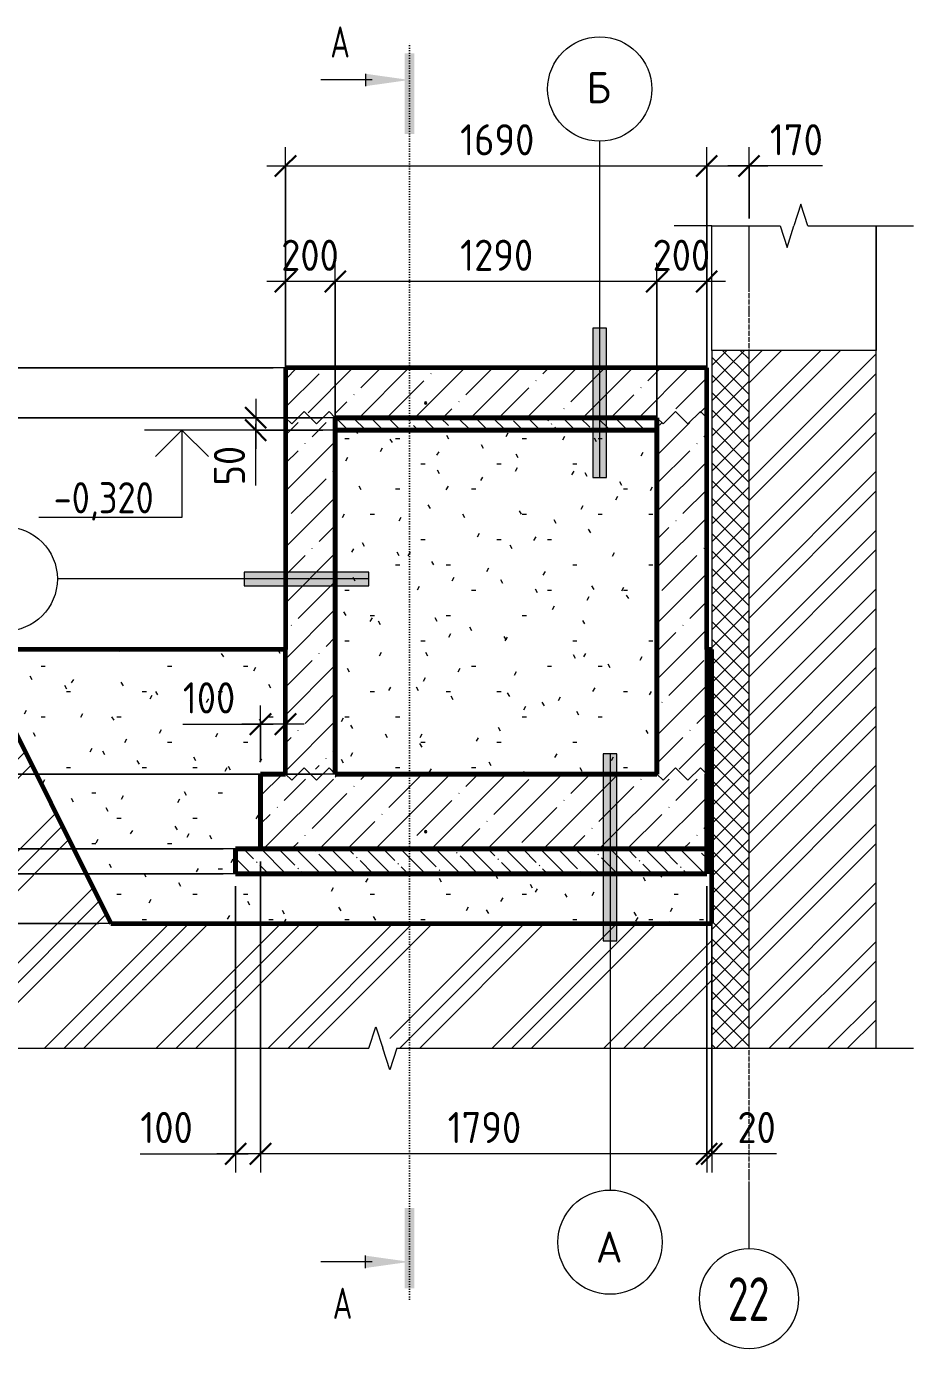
# Model space of a CAD drawing. Header units: millimetres. Extents: x -35166 to 26009, y -4005 to 79300.
# Drawn here: x 22450 to 26009, y -4005 to 1300 of the extents above; entities that cross this region are included whole.
import ezdxf

# ---------------------------------------------------------------- set-up
doc = ezdxf.new("R2010")
doc.units = ezdxf.units.MM
doc.linetypes.add('02 Штрихпунктирная _20 мм_', pattern=[25, 20, -2.5, 0, -2.5])
doc.linetypes.add('04 Пунктир 10мм', pattern=[10, 0, -10])
for name, color, linetype, lineweight in [('AA_Dim', 7, 'Continuous', 9), ('AA_Dim-50', 7, 'Continuous', 9), ('AA_Oformlenie', 7, 'Continuous', 9), ('AA_Razrez', 7, 'Continuous', 9), ('AA_Vinoska', 7, 'Continuous', 9), ('AA_Visotnaya otmetka', 7, 'Continuous', 9), ('AF_Stena', 7, 'Continuous', 9), ('KR_Armatura', 7, 'Continuous', 20), ('KR_Armatura_Tonkie', 7, 'Continuous', 20), ('Оси', 7, 'Continuous', 9)]:
    doc.layers.add(name, color=color, linetype=linetype, lineweight=lineweight)
for name, color, linetype, lineweight, true_color in [('AF_Okno', 7, 'Continuous', 20, 0xff9d3c), ('AF_Perekritie', 7, 'Continuous', 60, 0x006a35), ('AF_Perekritie_Грунт', 7, 'Continuous', 60, 0x006a35), ('AF_Perekritie_Опалубка', 7, 'Continuous', 60, 0x006a35), ('AF_Stena_Опалубка', 7, 'Continuous', 20, 0x0063c6), ('KR_Fundament', 7, 'Continuous', 20, 0x804000)]:
    doc.layers.add(name, color=color, linetype=linetype, lineweight=lineweight, true_color=true_color)
doc.styles.add('GOST Common_1', font='GOST_Common.ttf', dxfattribs={"height": 125})
doc.styles.add('ISOCPEUR', font='isocpeur.TTF', dxfattribs={"width": 0.7, "height": 125})
doc.styles.add('ISOCPEUR_1', font='isocpeur.TTF', dxfattribs={"width": 0.9, "height": 125})
doc.styles.add('ISOCPEUR_2', font='isocpeur.TTF', dxfattribs={"width": 0.85, "height": 125})
doc.styles.add('ISOCPEUR_3', font='isocpeur.TTF', dxfattribs={"width": 0.7, "height": 175})
doc.dimstyles.new('00_Точн_3_знака__прозр_', dxfattribs={"dimscale": 304.8, "dimtxt": 125.344371, "dimasz": 0.278871, "dimexe": 0.246063, "dimexo": 0.164042, "dimgap": 0.016404, "dimtad": 1, "dimdec": 3, "dimrnd": 0.001, "dimdsep": 46, "dimtxsty": 'ISOCPEUR_1', "dimblk1": 'OBLIQUE', "dimblk2": 'OBLIQUE', "dimsah": 1, "dimcen": 0.09, "dimdle": 0.246063, "dimazin": 0, "dimtfac": 1, "dimtdec": 4, "dimtix": 1, "dimtmove": 1, "dimatfit": 3, "dimfxl": 1, "dimtvp": 1, "dimtolj": 1, "dimtzin": 0, "dimlwd": 18, "dimlwe": 18, "dimarcsym": 2})
doc.dimstyles.new('00_Точн_3_знака__прозр__1', dxfattribs={"dimscale": 304.8, "dimtxt": 125.344371, "dimasz": 0.278871, "dimexe": 0.246063, "dimexo": 0.164042, "dimgap": 0.016404, "dimtad": 1, "dimdec": 3, "dimrnd": 0.001, "dimdsep": 46, "dimtxsty": 'ISOCPEUR_1', "dimblk1": 'OBLIQUE', "dimblk2": 'OBLIQUE', "dimsah": 1, "dimcen": 0.09, "dimdle": 0.246063, "dimazin": 0, "dimtfac": 1, "dimtdec": 4, "dimtix": 1, "dimtmove": 0, "dimatfit": 3, "dimfxl": 1, "dimtvp": 1, "dimtolj": 1, "dimtzin": 0, "dimlwd": 18, "dimlwe": 18, "dimarcsym": 2})
pattern_1 = [(45, (25251, -150), (-112.253, 112.253), []), (45, (25363.25, -150), (-112.253, 112.253), [198.438, -39.688, 1.676, -38.011])]
pattern_2 = [(135, (25250.99, -150), (-70.0036, -70.0036), [99, -16.5, 3.3, -16.5]), (135, (25250.99, -80.04), (-70.0036, -70.0036), [])]
pattern_3 = [(0, (25250.99, -150), (406.4, 101.6), [16.764, -288.036, 16.764, -288.036, -1625.6]), (0, (25250.99, -150), (406.4, 101.6), [-609.6, 16.764, -592.836, 16.764, -288.036, -711.2]), (0, (25250.99, -150), (406.4, 101.6), [-1524, 16.764, -186.436, 16.764, -491.236]), (120, (25403.39, -99.2), (-291.1882, 301.1527), [16.764, -288.036, 16.764, -288.036, -1625.6]), (120, (25403.39, -99.2), (-291.1882, 301.1527), [-609.6, 16.764, -592.836, 16.764, -288.036, -711.2]), (120, (25403.39, -99.2), (-291.1882, 301.1527), [-1524, 16.764, -186.436, 16.764, -491.236]), (240, (25454.19, 104), (-115.2118, -402.7527), [16.764, -288.036, 16.764, -288.036, -1625.6]), (240, (25454.19, 104), (-115.2118, -402.7527), [-609.6, 16.764, -592.836, 16.764, -288.036, -711.2]), (240, (25454.19, 104), (-115.2118, -402.7527), [-1524, 16.764, -186.436, 16.764, -491.236])]

# ---------------------------------------------------------------- blocks, each defined once
blk = doc.blocks.new('231_Отверстие прямоугольное _Окно_Стена_ - Проем сущ_-3860310-Б-Б Опл')
at = {"layer": 'AF_Okno', "color": 7, "lineweight": 9}
blk.add_line((-75655, 0), (-75655, 500), dxfattribs=at)
blk = doc.blocks.new('261_Лягушка _НесАрм_РабПлоск_ - 10 А240-3858673-Б-Б Опл')
at = {"layer": 'KR_Armatura_Tonkie', "true_color": 0xff0000}
blk.add_hatch(color=1, dxfattribs=at).paths.add_polyline_path([(-77462.8, -216), (-77457.8, -211), (-77462.8, -206), (-77467.8, -211)])
at = {"layer": 'KR_Armatura'}
for start, end in [(90, 270), (270, 90)]:
    blk.add_arc((-77462.8, -211), 5, start, end, dxfattribs=at)
blk = doc.blocks.new('261_Лягушка _НесАрм_РабПлоск_ - 10 А240-3858753-Б-Б Опл')
at = {"layer": 'KR_Armatura_Tonkie', "true_color": 0xff0000}
blk.add_hatch(color=1, dxfattribs=at).paths.add_polyline_path([(-77462.8, -1936), (-77457.8, -1931), (-77462.8, -1926), (-77467.8, -1931), (-77463.5, -1935.4)])
at = {"layer": 'KR_Armatura'}
for start, end in [(90, 270), (270, 90)]:
    blk.add_arc((-77462.8, -1931), 5, start, end, dxfattribs=at)
blk = doc.blocks.new('011_ЛинияОбрыва _ЭлУзла_Линия_ - Тип 1-3858628-Б-Б Опл')
at = {"layer": 'AA_Oformlenie'}
for p, q in [((-79594.6, -2800), (-77690, -2800)), ((-77578.7, -2800), (-75655, -2800))]:
    blk.add_line(p, q, dxfattribs=at)
blk = doc.blocks.new('011_ЛинияОбрыва _ЭлУзла_Линия_ - Тип 1-3858632-Б-Б Опл')
at = {"layer": 'AA_Oformlenie'}
for p, q in [((-76315, 500), (-76040, 500)), ((-75928.7, 500), (-75655, 500))]:
    blk.add_line(p, q, dxfattribs=at)
blk = doc.blocks.new('Последовательность узлов - 3мм масшт50 маскировка-904230-Б-Б Опл')
at = {"layer": 'AA_Oformlenie'}
for p, q in [((-76460, -245), (-76510, -295)), ((-76435, -270), (-76460, -245)), ((-76360, -245), (-76410, -295)), ((-76335, -270), (-76360, -245)), ((-76535, -270), (-76510, -295)), ((-76435, -270), (-76410, -295))]:
    blk.add_line(p, q, dxfattribs=at)
blk = doc.blocks.new('Разрез - Номер узла_ сзади-394133-Б-Б Опл')
at = {"layer": 'AA_Razrez'}
for points in [[(-77507.5, -3440.4), (-77547.4, -3440.4), (-77547.4, -3763.2), (-77507.5, -3763.2)], [(-77704.3, -3632), (-77704.3, -3681.7), (-77527.7, -3656.8)]]:
    blk.add_hatch(color=256, dxfattribs=at).paths.add_polyline_path(points)
for p, q in [((-77677.7, -3656.8), (-77882.5, -3656.8)), ((-77704.3, -3681.7), (-77704.3, -3632))]:
    blk.add_line(p, q, dxfattribs=at)
blk = doc.blocks.new('Разрез - Номер узла_ спереди-394134-Б-Б Опл')
at = {"layer": 'AA_Razrez'}
for points in [[(-77507.5, 868.5), (-77547.4, 868.5), (-77547.4, 1191.3), (-77507.5, 1191.3)], [(-77704.3, 1060.1), (-77704.3, 1109.8), (-77527.7, 1085)]]:
    blk.add_hatch(color=256, dxfattribs=at).paths.add_polyline_path(points)
for p, q in [((-77677.7, 1085), (-77882.5, 1085)), ((-77704.3, 1109.8), (-77704.3, 1060.1))]:
    blk.add_line(p, q, dxfattribs=at)
blk = doc.blocks.new('DIMBLOCK66-Б-Б Опл')
at = {"layer": 'AA_Dim-50', "color": 30, "lineweight": 30, "true_color": 0xff8000, "transparency": 16777216}
for p, q in [((21697.1, -2100), (21654.6, -2057.5)), ((21697.1, -2100), (21739.6, -2142.5)), ((21697.1, -2300), (21654.6, -2257.5)), ((21697.1, -2300), (21739.6, -2342.5))]:
    blk.add_line(p, q, dxfattribs=at)
at = {"layer": 'AA_Dim-50', "color": 30, "lineweight": 18, "true_color": 0xff8000, "transparency": 16777216}
for p, q in [((23238.8, -2100), (21622.1, -2100)), ((21697.1, -2375), (21697.1, -2100)), ((21697.1, -2100), (23238.8, -2100)), ((21697.1, -2332.2), (21697.1, -2200)), ((22738.8, -2300), (21622.1, -2300)), ((21697.1, -2300), (22738.8, -2300)), ((21697.1, -2616.3), (21697.1, -2332.2))]:
    blk.add_line(p, q, dxfattribs=at)
at = {"layer": 'AA_Dim-50', "color": 0, "lineweight": 18, "transparency": 16777216, "insert": (21529.3, -2616.3), "char_height": 125, "width": 280.961, "attachment_point": 1, "rotation": 90, "line_spacing_factor": 1.135194, "style": 'ISOCPEUR_1'}
blk.add_mtext('200', dxfattribs=at)
blk = doc.blocks.new('_Oblique')
at = {"color": 0, "linetype": 'ByBlock', "lineweight": -2}
blk.add_line((-0.5, -0.5), (0.5, 0.5), dxfattribs=at)
blk = doc.blocks.new('DIMBLOCK67-Б-Б Опл')
at = {"layer": 'AA_Dim-50', "color": 30, "lineweight": 18, "true_color": 0xff8000, "transparency": 16777216}
for p, q in [((21466.2, -1734.3), (21466.2, -1994.8)), ((21466.2, -1994.8), (21697.1, -2050)), ((23238.8, -2000), (21622.1, -2000)), ((21697.1, -2100), (21697.1, -2000)), ((21697.1, -2000), (23238.8, -2000)), ((23238.8, -2100), (21622.1, -2100)), ((21697.1, -2100), (23238.8, -2100))]:
    blk.add_line(p, q, dxfattribs=at)
at = {"layer": 'AA_Dim-50', "color": 30, "lineweight": 30, "true_color": 0xff8000, "transparency": 16777216}
for p, q in [((21697.1, -2000), (21654.6, -1957.5)), ((21697.1, -2000), (21739.6, -2042.5)), ((21697.1, -2100), (21654.6, -2057.5)), ((21697.1, -2100), (21739.6, -2142.5))]:
    blk.add_line(p, q, dxfattribs=at)
at = {"layer": 'AA_Dim-50', "color": 0, "lineweight": 18, "transparency": 16777216, "insert": (21298.4, -1944.8), "char_height": 125, "width": 252.581, "attachment_point": 1, "rotation": 90, "line_spacing_factor": 1.135194, "style": 'ISOCPEUR_1'}
blk.add_mtext('100', dxfattribs=at)
blk = doc.blocks.new('DIMBLOCK68-Б-Б Опл')
at = {"layer": 'AA_Dim-50', "color": 30, "lineweight": 30, "true_color": 0xff8000, "transparency": 16777216}
for p, q in [((21697.1, -1700), (21654.6, -1657.5)), ((21697.1, -1700), (21739.6, -1742.5)), ((21697.1, -2000), (21654.6, -1957.5)), ((21697.1, -2000), (21739.6, -2042.5))]:
    blk.add_line(p, q, dxfattribs=at)
at = {"layer": 'AA_Dim-50', "color": 30, "lineweight": 18, "true_color": 0xff8000, "transparency": 16777216}
for p, q in [((23638.8, -1700), (21622.1, -1700)), ((21697.1, -2000), (21697.1, -1700)), ((21697.1, -1700), (23638.8, -1700)), ((23238.8, -2000), (21622.1, -2000)), ((21697.1, -2000), (23238.8, -2000))]:
    blk.add_line(p, q, dxfattribs=at)
at = {"layer": 'AA_Dim-50', "color": 0, "lineweight": 18, "transparency": 16777216, "insert": (21529.3, -1967.1), "char_height": 125, "width": 280.961, "attachment_point": 1, "rotation": 90, "line_spacing_factor": 1.135194, "style": 'ISOCPEUR_1'}
blk.add_mtext('300', dxfattribs=at)
blk = doc.blocks.new('DIMBLOCK69-Б-Б Опл')
at = {"layer": 'AA_Dim-50', "color": 30, "lineweight": 30, "true_color": 0xff8000, "transparency": 16777216}
for p, q in [((21697.1, -1200), (21654.6, -1157.5)), ((21697.1, -1200), (21739.6, -1242.5)), ((21697.1, -1700), (21654.6, -1657.5)), ((21697.1, -1700), (21739.6, -1742.5))]:
    blk.add_line(p, q, dxfattribs=at)
at = {"layer": 'AA_Dim-50', "color": 30, "lineweight": 18, "true_color": 0xff8000, "transparency": 16777216}
for p, q in [((22188.8, -1200), (21622.1, -1200)), ((21697.1, -1700), (21697.1, -1200)), ((21697.1, -1200), (22188.8, -1200)), ((23638.8, -1700), (21622.1, -1700)), ((21697.1, -1700), (23638.8, -1700))]:
    blk.add_line(p, q, dxfattribs=at)
at = {"layer": 'AA_Dim-50', "color": 0, "lineweight": 18, "transparency": 16777216, "insert": (21529.3, -1567.1), "char_height": 125, "width": 280.961, "attachment_point": 1, "rotation": 90, "line_spacing_factor": 1.135194, "style": 'ISOCPEUR_1'}
blk.add_mtext('500', dxfattribs=at)
blk = doc.blocks.new('DIMBLOCK70-Б-Б Опл')
at = {"layer": 'AA_Dim-50', "color": 30, "lineweight": 30, "true_color": 0xff8000, "transparency": 16777216}
for p, q in [((21697.1, -270), (21654.6, -227.5)), ((21697.1, -270), (21739.6, -312.5)), ((21697.1, -1200), (21654.6, -1157.5)), ((21697.1, -1200), (21739.6, -1242.5))]:
    blk.add_line(p, q, dxfattribs=at)
at = {"layer": 'AA_Dim-50', "color": 30, "lineweight": 18, "true_color": 0xff8000, "transparency": 16777216}
for p, q in [((23638.8, -270), (21622.1, -270)), ((21697.1, -1200), (21697.1, -270)), ((21697.1, -270), (23638.8, -270)), ((22188.8, -1200), (21622.1, -1200)), ((21697.1, -1200), (22188.8, -1200))]:
    blk.add_line(p, q, dxfattribs=at)
at = {"layer": 'AA_Dim-50', "color": 0, "lineweight": 18, "transparency": 16777216, "insert": (21529.3, -852.1), "char_height": 125, "width": 280.961, "attachment_point": 1, "rotation": 90, "line_spacing_factor": 1.135194, "style": 'ISOCPEUR_1'}
blk.add_mtext('930', dxfattribs=at)
blk = doc.blocks.new('DIMBLOCK71-Б-Б Опл')
at = {"layer": 'AA_Dim-50', "color": 30, "lineweight": 18, "true_color": 0xff8000, "transparency": 16777216}
for p, q in [((21697.1, 296.3), (21697.1, 12.1)), ((21697.1, 12.1), (21697.1, -170)), ((21697.1, -270), (21697.1, 5)), ((23438.8, -70), (21622.1, -70)), ((21697.1, -70), (23438.8, -70)), ((23638.8, -270), (21622.1, -270)), ((21697.1, -270), (23638.8, -270))]:
    blk.add_line(p, q, dxfattribs=at)
at = {"layer": 'AA_Dim-50', "color": 30, "lineweight": 30, "true_color": 0xff8000, "transparency": 16777216}
for p, q in [((21697.1, -70), (21654.6, -27.5)), ((21697.1, -70), (21739.6, -112.5)), ((21697.1, -270), (21654.6, -227.5)), ((21697.1, -270), (21739.6, -312.5))]:
    blk.add_line(p, q, dxfattribs=at)
at = {"layer": 'AA_Dim-50', "color": 0, "lineweight": 18, "transparency": 16777216, "insert": (21529.3, 62.1), "char_height": 125, "width": 280.961, "attachment_point": 1, "rotation": 90, "line_spacing_factor": 1.135194, "style": 'ISOCPEUR_1'}
blk.add_mtext('200', dxfattribs=at)
blk = doc.blocks.new('DIMBLOCK72-Б-Б Опл')
at = {"layer": 'AA_Dim-50', "color": 30, "lineweight": 18, "true_color": 0xff8000, "transparency": 16777216}
for p, q in [((25178.8, -2150), (25178.8, -3298.3)), ((25178.8, -3223.3), (25178.8, -2150)), ((25198.8, -2802.6), (25198.8, -3298.3)), ((25198.8, -3223.3), (25198.8, -2802.6)), ((25273.8, -3223.3), (25178.8, -3223.3)), ((25252.2, -3223.3), (25188.8, -3223.3)), ((25458.3, -3223.3), (25252.2, -3223.3))]:
    blk.add_line(p, q, dxfattribs=at)
at = {"layer": 'AA_Dim-50', "color": 30, "lineweight": 30, "true_color": 0xff8000, "transparency": 16777216}
for p, q in [((25178.8, -3223.3), (25221.3, -3180.8)), ((25198.8, -3223.3), (25241.3, -3180.8)), ((25178.8, -3223.3), (25136.3, -3265.8)), ((25198.8, -3223.3), (25156.3, -3265.8))]:
    blk.add_line(p, q, dxfattribs=at)
at = {"layer": 'AA_Dim-50', "color": 0, "lineweight": 18, "transparency": 16777216, "insert": (25302.2, -3055.4), "char_height": 125, "width": 187.307, "attachment_point": 1, "line_spacing_factor": 1.135194, "style": 'ISOCPEUR_1'}
blk.add_mtext('20', dxfattribs=at)
blk = doc.blocks.new('DIMBLOCK73-Б-Б Опл')
at = {"layer": 'AA_Dim-50', "color": 30, "lineweight": 18, "true_color": 0xff8000, "transparency": 16777216}
for p, q in [((23388.8, -2050), (23388.8, -3298.3)), ((23388.8, -3223.3), (23388.8, -2050)), ((25178.8, -2150), (25178.8, -3298.3)), ((25178.8, -3223.3), (25178.8, -2150)), ((25178.8, -3223.3), (23388.8, -3223.3))]:
    blk.add_line(p, q, dxfattribs=at)
at = {"layer": 'AA_Dim-50', "color": 30, "lineweight": 30, "true_color": 0xff8000, "transparency": 16777216}
for p, q in [((23388.8, -3223.3), (23431.3, -3180.8)), ((25178.8, -3223.3), (25221.3, -3180.8)), ((23388.8, -3223.3), (23346.3, -3265.8)), ((25178.8, -3223.3), (25136.3, -3265.8))]:
    blk.add_line(p, q, dxfattribs=at)
at = {"layer": 'AA_Dim-50', "color": 0, "lineweight": 18, "transparency": 16777216, "insert": (24139.5, -3055.4), "char_height": 125, "width": 346.234, "attachment_point": 1, "line_spacing_factor": 1.135194, "style": 'ISOCPEUR_1'}
blk.add_mtext('1790', dxfattribs=at)
blk = doc.blocks.new('DIMBLOCK74-Б-Б Опл')
at = {"layer": 'AA_Dim-50', "color": 30, "lineweight": 18, "true_color": 0xff8000, "transparency": 16777216}
for p, q in [((23388.8, -2050), (23388.8, -3298.3)), ((23388.8, -3223.3), (23388.8, -2050)), ((23288.8, -2150), (23288.8, -3298.3)), ((23288.8, -3223.3), (23288.8, -2150)), ((22906.4, -3223.3), (23166.8, -3223.3)), ((23166.8, -3223.3), (23338.8, -3223.3)), ((23388.8, -3223.3), (23213.8, -3223.3))]:
    blk.add_line(p, q, dxfattribs=at)
at = {"layer": 'AA_Dim-50', "color": 30, "lineweight": 30, "true_color": 0xff8000, "transparency": 16777216}
for p, q in [((23288.8, -3223.3), (23331.3, -3180.8)), ((23388.8, -3223.3), (23431.3, -3180.8)), ((23288.8, -3223.3), (23246.3, -3265.8)), ((23388.8, -3223.3), (23346.3, -3265.8))]:
    blk.add_line(p, q, dxfattribs=at)
at = {"layer": 'AA_Dim-50', "color": 0, "lineweight": 18, "transparency": 16777216, "insert": (22906.4, -3055.4), "char_height": 125, "width": 252.581, "attachment_point": 1, "line_spacing_factor": 1.135194, "style": 'ISOCPEUR_1'}
blk.add_mtext('100', dxfattribs=at)
blk = doc.blocks.new('DIMBLOCK75-Б-Б Опл')
at = {"layer": 'AA_Dim-50', "color": 30, "lineweight": 18, "true_color": 0xff8000, "transparency": 16777216}
for p, q in [((24978.8, -270), (24978.8, 351.3)), ((25178.8, -220), (25178.8, 351.3)), ((25253.8, 276.3), (24978.8, 276.3)), ((24978.8, 276.3), (24978.8, -270)), ((25178.8, 276.3), (25178.8, -220))]:
    blk.add_line(p, q, dxfattribs=at)
at = {"layer": 'AA_Dim-50', "color": 30, "lineweight": 30, "true_color": 0xff8000, "transparency": 16777216}
for p, q in [((24978.8, 276.3), (25021.3, 318.8)), ((25178.8, 276.3), (25221.3, 318.8)), ((24978.8, 276.3), (24936.3, 233.8)), ((25178.8, 276.3), (25136.3, 233.8))]:
    blk.add_line(p, q, dxfattribs=at)
at = {"layer": 'AA_Dim-50', "color": 0, "lineweight": 18, "transparency": 16777216, "insert": (24961.7, 444.1), "char_height": 125, "width": 280.961, "attachment_point": 1, "line_spacing_factor": 1.135194, "style": 'ISOCPEUR_1'}
blk.add_mtext('200', dxfattribs=at)
blk = doc.blocks.new('DIMBLOCK76-Б-Б Опл')
at = {"layer": 'AA_Dim-50', "color": 30, "lineweight": 18, "true_color": 0xff8000, "transparency": 16777216}
for p, q in [((23688.8, -270), (23688.8, 351.3)), ((24978.8, -270), (24978.8, 351.3)), ((24978.8, 276.3), (23688.8, 276.3)), ((23688.8, 276.3), (23688.8, -270)), ((24978.8, 276.3), (24978.8, -270))]:
    blk.add_line(p, q, dxfattribs=at)
at = {"layer": 'AA_Dim-50', "color": 30, "lineweight": 30, "true_color": 0xff8000, "transparency": 16777216}
for p, q in [((23688.8, 276.3), (23731.3, 318.8)), ((24978.8, 276.3), (25021.3, 318.8)), ((23688.8, 276.3), (23646.3, 233.8)), ((24978.8, 276.3), (24936.3, 233.8))]:
    blk.add_line(p, q, dxfattribs=at)
at = {"layer": 'AA_Dim-50', "color": 0, "lineweight": 18, "transparency": 16777216, "insert": (24189.5, 444.1), "char_height": 125, "width": 346.234, "attachment_point": 1, "line_spacing_factor": 1.135194, "style": 'ISOCPEUR_1'}
blk.add_mtext('1290', dxfattribs=at)
blk = doc.blocks.new('DIMBLOCK77-Б-Б Опл')
at = {"layer": 'AA_Dim-50', "color": 30, "lineweight": 18, "true_color": 0xff8000, "transparency": 16777216}
for p, q in [((23488.8, -220), (23488.8, 351.3)), ((23688.8, -270), (23688.8, 351.3)), ((23688.8, 276.3), (23413.8, 276.3)), ((23488.8, 276.3), (23488.8, -220)), ((23688.8, 276.3), (23688.8, -270))]:
    blk.add_line(p, q, dxfattribs=at)
at = {"layer": 'AA_Dim-50', "color": 30, "lineweight": 30, "true_color": 0xff8000, "transparency": 16777216}
for p, q in [((23488.8, 276.3), (23531.3, 318.8)), ((23688.8, 276.3), (23731.3, 318.8)), ((23488.8, 276.3), (23446.3, 233.8)), ((23688.8, 276.3), (23646.3, 233.8))]:
    blk.add_line(p, q, dxfattribs=at)
at = {"layer": 'AA_Dim-50', "color": 0, "lineweight": 18, "transparency": 16777216, "insert": (23471.7, 444.1), "char_height": 125, "width": 280.961, "attachment_point": 1, "line_spacing_factor": 1.135194, "style": 'ISOCPEUR_1'}
blk.add_mtext('200', dxfattribs=at)
blk = doc.blocks.new('010_Флажок только номер _ТиповАннот_ - Узел А-3858643-Б-Б Опл')
at = {"layer": 'AA_Vinoska'}
blk.add_hatch(color=256, dxfattribs=at).paths.add_polyline_path([(-76695.3, -2369), (-76750.3, -2369), (-76750.3, -1619), (-76695.3, -1619)])
for p, q in [((-76695.3, -1619), (-76750.3, -1619)), ((-76750.3, -1619), (-76750.3, -2369)), ((-76722.8, -1619), (-76722.8, -3369)), ((-76695.3, -2369), (-76695.3, -1619)), ((-76750.3, -2369), (-76695.3, -2369))]:
    blk.add_line(p, q, dxfattribs=at)
blk.add_circle((-76722.8, -3578), 209.1, dxfattribs=at)
blk = doc.blocks.new('010_Флажок только номер _ТиповАннот_ - Узел В-3858637-Б-Б Опл')
at = {"layer": 'AA_Vinoska'}
blk.add_hatch(color=256, dxfattribs=at).paths.add_polyline_path([(-78190.2, -944.6), (-78190.2, -889.6), (-77690.2, -889.6), (-77690.2, -944.6)])
for p, q in [((-77690.2, -889.6), (-78190.2, -889.6)), ((-78190.2, -889.6), (-78190.2, -944.6)), ((-77690.2, -944.6), (-77690.2, -889.6)), ((-77690.2, -917.1), (-78940.2, -917.1)), ((-78190.2, -944.6), (-77690.2, -944.6))]:
    blk.add_line(p, q, dxfattribs=at)
blk.add_circle((-79149.2, -917.1), 209.1, dxfattribs=at)
blk = doc.blocks.new('010_Флажок только номер _ТиповАннот_ - Узел Б-3865833-Б-Б Опл')
at = {"layer": 'AA_Vinoska'}
blk.add_hatch(color=256, dxfattribs=at).paths.add_polyline_path([(-76791.5, 89.6), (-76736.5, 89.6), (-76736.5, -510.4), (-76791.5, -510.4)])
for p, q in [((-76764, -510.4), (-76764, 839.6)), ((-76791.5, 89.6), (-76791.5, -510.4)), ((-76736.5, 89.6), (-76791.5, 89.6)), ((-76736.5, -510.4), (-76736.5, 89.6)), ((-76791.5, -510.4), (-76736.5, -510.4))]:
    blk.add_line(p, q, dxfattribs=at)
blk.add_circle((-76764, 1048.7), 209.1, dxfattribs=at)
blk = doc.blocks.new('DIMBLOCK78-Б-Б Опл')
at = {"layer": 'AA_Dim-50', "color": 30, "lineweight": 18, "true_color": 0xff8000, "transparency": 16777216}
for p, q in [((23388.8, -1650), (23388.8, -1424.6)), ((23488.8, -1509.7), (23488.8, -1424.6)), ((23076.9, -1499.6), (23337.4, -1499.6)), ((23563.8, -1499.6), (23313.8, -1499.6)), ((23337.4, -1499.6), (23438.8, -1499.6)), ((23388.8, -1499.6), (23388.8, -1650)), ((23488.8, -1499.6), (23488.8, -1509.7))]:
    blk.add_line(p, q, dxfattribs=at)
at = {"layer": 'AA_Dim-50', "color": 30, "lineweight": 30, "true_color": 0xff8000, "transparency": 16777216}
for p, q in [((23388.8, -1499.6), (23431.3, -1457.1)), ((23488.8, -1499.6), (23531.3, -1457.1)), ((23388.8, -1499.6), (23346.3, -1542.1)), ((23488.8, -1499.6), (23446.3, -1542.1))]:
    blk.add_line(p, q, dxfattribs=at)
at = {"layer": 'AA_Dim-50', "color": 0, "lineweight": 18, "transparency": 16777216, "insert": (23076.9, -1331.7), "char_height": 125, "width": 252.581, "attachment_point": 1, "line_spacing_factor": 1.135194, "style": 'ISOCPEUR_1'}
blk.add_mtext('100', dxfattribs=at)
blk = doc.blocks.new('DIMBLOCK79-Б-Б Опл')
at = {"layer": 'AA_Dim-50', "color": 30, "lineweight": 18, "true_color": 0xff8000, "transparency": 16777216}
for p, q in [((23369.3, -195), (23369.3, -395)), ((23638.8, -270), (23294.3, -270)), ((23369.3, -270), (23638.8, -270)), ((23369.3, -335.9), (23369.3, -295)), ((23638.8, -320), (23294.3, -320)), ((23369.3, -320), (23638.8, -320)), ((23369.3, -542), (23369.3, -335.9))]:
    blk.add_line(p, q, dxfattribs=at)
at = {"layer": 'AA_Dim-50', "color": 30, "lineweight": 30, "true_color": 0xff8000, "transparency": 16777216}
for p, q in [((23369.3, -270), (23326.8, -227.5)), ((23369.3, -320), (23326.8, -277.5)), ((23369.3, -270), (23411.8, -312.5)), ((23369.3, -320), (23411.8, -362.5))]:
    blk.add_line(p, q, dxfattribs=at)
at = {"layer": 'AA_Dim-50', "color": 0, "lineweight": 18, "transparency": 16777216, "insert": (23201.5, -542), "char_height": 125, "width": 187.307, "attachment_point": 1, "rotation": 90, "line_spacing_factor": 1.135194, "style": 'ISOCPEUR_1'}
blk.add_mtext('50', dxfattribs=at)
blk = doc.blocks.new('Ось сетки - d_4мм-2765513-Б-Б Опл')
at = {"layer": 'Оси', "color": 12, "true_color": 0xc80000}
for start, end in [(0, 180), (0, 180), (180, 360), (180, 360)]:
    blk.add_arc((-76165, -3804.8), 200, start, end, dxfattribs=at)
blk = doc.blocks.new('DIMBLOCK80-Б-Б Опл')
at = {"layer": 'AA_Dim-50', "color": 30, "lineweight": 18, "true_color": 0xff8000, "transparency": 16777216}
for p, q in [((23488.8, -220), (23488.8, 814.8)), ((25178.8, -20), (25178.8, 814.8)), ((23413.8, 739.8), (25178.8, 739.8)), ((23488.8, 739.8), (23488.8, -220)), ((25178.8, 739.8), (25178.8, -20))]:
    blk.add_line(p, q, dxfattribs=at)
at = {"layer": 'AA_Dim-50', "color": 30, "lineweight": 30, "true_color": 0xff8000, "transparency": 16777216}
for p, q in [((23488.8, 739.8), (23531.3, 782.3)), ((25178.8, 739.8), (25221.3, 782.3)), ((23488.8, 739.8), (23446.3, 697.3)), ((25178.8, 739.8), (25136.3, 697.3))]:
    blk.add_line(p, q, dxfattribs=at)
at = {"layer": 'AA_Dim-50', "color": 0, "lineweight": 18, "transparency": 16777216, "insert": (24189.5, 907.6), "char_height": 125, "width": 346.234, "attachment_point": 1, "line_spacing_factor": 1.135194, "style": 'ISOCPEUR_1'}
blk.add_mtext('1690', dxfattribs=at)
blk = doc.blocks.new('DIMBLOCK81-Б-Б Опл')
at = {"layer": 'AA_Dim-50', "color": 30, "lineweight": 18, "true_color": 0xff8000, "transparency": 16777216}
for p, q in [((25178.8, -20), (25178.8, 814.8)), ((25348.8, 528.7), (25348.8, 814.8)), ((25178.8, 739.8), (25423.8, 739.8)), ((25178.8, 739.8), (25178.8, -20)), ((25382.7, 739.8), (25263.8, 739.8)), ((25348.8, 739.8), (25348.8, 528.7)), ((25643.1, 739.8), (25382.7, 739.8))]:
    blk.add_line(p, q, dxfattribs=at)
at = {"layer": 'AA_Dim-50', "color": 30, "lineweight": 30, "true_color": 0xff8000, "transparency": 16777216}
for p, q in [((25178.8, 739.8), (25221.3, 782.3)), ((25348.8, 739.8), (25391.3, 782.3)), ((25178.8, 739.8), (25136.3, 697.3)), ((25348.8, 739.8), (25306.3, 697.3))]:
    blk.add_line(p, q, dxfattribs=at)
at = {"layer": 'AA_Dim-50', "color": 0, "lineweight": 18, "transparency": 16777216, "insert": (25432.7, 907.6), "char_height": 125, "width": 252.581, "attachment_point": 1, "line_spacing_factor": 1.135194, "style": 'ISOCPEUR_1'}
blk.add_mtext('170', dxfattribs=at)
blk = doc.blocks.new('Высотные отметки - Стрелка вниз высокая-400290-Б-Б Опл')
at = {"layer": 'AA_Vinoska'}
for p, q in [((-80192.5, -2300), (-80492.5, -2300)), ((-80342.5, -2300), (-80448.6, -2406.1)), ((-80342.5, -2300), (-80342.5, -2650)), ((-80342.5, -2300), (-80236.4, -2406.1)), ((-80342.5, -2650), (-80917.5, -2650))]:
    blk.add_line(p, q, dxfattribs=at)

msp = doc.modelspace()

# ---------------------------------------------------------------- hatches: boundary and pattern name
at = {"layer": 'AF_Perekritie', "lineweight": 9}
h = msp.add_hatch(dxfattribs=at)
h.set_pattern_fill('FP_18', style=0, pattern_type=2)
h.set_pattern_definition(pattern_1)
h.paths.add_polyline_path([(23959.36, -270), (24978.7893, -270), (24978.7893, -250), (25178.7893, -250), (25178.7893, -70), (23488.7893, -70), (23488.7893, -250), (23688.7893, -250), (23688.7893, -270), (23891.3533, -270)])
h = msp.add_hatch(dxfattribs=at)
h.set_pattern_fill('FP_20', style=0, pattern_type=2)
h.set_pattern_definition(pattern_2)
h.paths.add_polyline_path([(23823.3466, -320), (24978.7893, -320), (24978.7893, -270), (23688.7893, -270), (23688.7893, -320)])
h = msp.add_hatch(dxfattribs=at)
h.set_pattern_fill('FP_19', style=0, pattern_type=2)
h.set_pattern_definition([(45, (25251, -150), (-224.506, 224.506), []), (45, (25330.37, -150), (0, 449.013), []), (45, (25171.62, -150), (0, 449.013), [])])
h.paths.add_polyline_path([(24095.3734, -2800), (25198.7893, -2800), (25198.7893, -2300), (22788.7893, -2300), (22238.7893, -1200), (22068.7893, -1200), (22068.7893, -1965), (22155.3918, -1992.5), (22068.7893, -2020), (22108.042, -2020), (22108.042, -2076.3087), (22068.7893, -2076.3087), (22068.7893, -2800), (23823.7893, -2800), (23851.2893, -2713.3975), (23878.7893, -2800), (23878.7893, -2760.7473), (23935.098, -2760.7473), (23935.098, -2800)])
h = msp.add_hatch(dxfattribs=at)
h.set_pattern_fill('FP_18', style=0, pattern_type=2)
h.set_pattern_definition(pattern_1)
h.paths.add_polyline_path([(23959.36, -2000), (25178.7893, -2000), (25178.7893, -1720), (24978.7893, -1720), (24978.7893, -1700), (23688.7893, -1700), (23688.7893, -1720), (23488.7893, -1720), (23488.7893, -1700), (23388.7893, -1700), (23388.7893, -2000), (23823.3466, -2000)])
h = msp.add_hatch(dxfattribs=at)
h.set_pattern_fill('FP_20', style=0, pattern_type=2)
h.set_pattern_definition(pattern_2)
h.paths.add_polyline_path([(25178.7893, -2100), (25178.7893, -2000), (23288.7893, -2000), (23288.7893, -2100), (24095.3734, -2100)])
at = {"layer": 'AF_Stena'}
h = msp.add_hatch(dxfattribs=at)
h.set_pattern_fill('FP_17', color=256, style=0, pattern_type=2)
h.set_pattern_definition([(45, (25250.993, -150), (-35.3553, 35.3553), []), (135, (25250.993, -150), (-35.3553, -35.3553), [])])
h.paths.add_polyline_path([(25348.7893, -2800), (25348.7893, 0), (25198.7893, 0), (25198.7893, -2800), (25326.062, -2800)])
h = msp.add_hatch(dxfattribs=at)
h.set_pattern_fill('FP_16', color=256, style=0, pattern_type=2)
h.set_pattern_definition([(45, (25251, -150), (-117.866, 117.866), []), (45, (25329.57, -150), (-117.866, 117.866), [])])
h.paths.add_polyline_path([(25781.5166, -2800), (25858.7893, -2800), (25858.7893, 0), (25348.7893, 0), (25348.7893, -2800)])
h = msp.add_hatch(dxfattribs=at)
h.set_pattern_fill('FP_18', color=256, style=0, pattern_type=2)
h.set_pattern_definition(pattern_1)
h.paths.add_polyline_path([(23688.7893, -1680), (23688.7893, -290), (23488.7893, -290), (23488.7893, -1680), (23680.7893, -1680)])
h = msp.add_hatch(dxfattribs=at)
h.set_pattern_fill('FP_18', color=256, style=0, pattern_type=2)
h.set_pattern_definition(pattern_1)
h.paths.add_polyline_path([(25178.7893, -1680), (25178.7893, -290), (24978.7893, -290), (24978.7893, -1680), (25078.7893, -1680)])
at = {"layer": 'KR_Fundament', "lineweight": 9}
h = msp.add_hatch(dxfattribs=at)
h.set_pattern_fill('FP_21', style=0, pattern_type=2)
h.set_pattern_definition(pattern_3)
h.paths.add_polyline_path([(24978.7893, -1700), (24978.7893, -320), (23688.7893, -320), (23688.7893, -1700), (24095.3734, -1700)])
h = msp.add_hatch(dxfattribs=at)
h.set_pattern_fill('FP_21', style=0, pattern_type=2)
h.set_pattern_definition(pattern_3)
h.paths.add_polyline_path([(22788.7893, -2300), (25198.7893, -2300), (25198.7893, -1200), (25178.7893, -1200), (25178.7893, -2100), (23288.7893, -2100), (23288.7893, -2000), (23388.7893, -2000), (23388.7893, -1700), (23488.7893, -1700), (23488.7893, -1200), (22238.7893, -1200)])

# ---------------------------------------------------------------- linework, layer by layer
at = {"layer": 'AA_Razrez', "color": 7, "linetype": '04 Пунктир 10мм', "true_color": 0xffffff}
msp.add_line((23986.1139, -3806.8263), (23986.1139, 1234.9734), dxfattribs=at)
at = {"layer": 'AA_Vinoska'}
for p, q in [((25556.9436, 586.6501), (25528.7893, 500)), ((25585.098, 500), (25556.9436, 586.6501)), ((25198.7893, 500), (25048.7893, 500)), ((25473.7893, 500), (25501.2893, 413.3975)), ((25501.2893, 413.3975), (25528.7893, 500)), ((25858.7893, 500), (26008.7893, 500)), ((23823.7893, -2800), (23851.2893, -2713.3975)), ((23851.2893, -2713.3975), (23878.7893, -2800)), ((23906.9436, -2886.6501), (23878.7893, -2800)), ((23935.098, -2800), (23906.9436, -2886.6501)), ((25858.7893, -2800), (26008.7893, -2800))]:
    msp.add_line(p, q, dxfattribs=at)
at = {"layer": 'AA_Visotnaya otmetka', "color": 92, "true_color": 0x00cc00}
for p, q in [((24011.3778, -70), (22022.3738, -70)), ((23986.4256, -1700), (21190.3038, -1700)), ((23595.238, -2000), (22002.842, -2000))]:
    msp.add_line(p, q, dxfattribs=at)
at = {"layer": 'AA_Visotnaya otmetka'}
for p, q in [((23965.8013, -270), (21979.8489, -270)), ((23084.4184, -320), (23073.6044, -320)), ((23900.8788, -320), (23084.4184, -320)), ((23580.7837, -2100), (21492.6965, -2100)), ((23066.0585, -2300), (21183.7893, -2300))]:
    msp.add_line(p, q, dxfattribs=at)
at = {"layer": 'AF_Perekritie_Грунт', "lineweight": 20}
for p, q in [((22788.7893, -2300), (22238.7893, -1200)), ((25198.7893, -2300), (22788.7893, -2300)), ((25198.7893, -2800), (25198.7893, -2300))]:
    msp.add_line(p, q, dxfattribs=at)
at = {"layer": 'AF_Perekritie_Опалубка'}
for p, q in [((25178.7893, -70), (23488.7893, -70)), ((23488.7893, -70), (23488.7893, -270)), ((25178.7893, -270), (25178.7893, -70)), ((23688.7893, -270), (24978.7893, -270))]:
    msp.add_line(p, q, dxfattribs=at)
at = {"layer": 'AF_Stena_Опалубка'}
for p, q in [((25198.7893, 0), (25198.7893, 500)), ((25858.7893, 500), (25858.7893, 0)), ((25198.7893, 0), (25198.7893, -2800)), ((25858.7893, 0), (25198.7893, 0)), ((25858.7893, 0), (25198.7893, 0)), ((25858.7893, -2800), (25858.7893, 0)), ((23488.7893, -1200), (23488.7893, -270)), ((23688.7893, -270), (24978.7893, -270)), ((24978.7893, -270), (23688.7893, -270)), ((25178.7893, -270), (25178.7893, -1200)), ((23488.7893, -1700), (23488.7893, -1200)), ((23488.7893, -1200), (23488.7893, -1700)), ((25178.7893, -1200), (25178.7893, -1700)), ((25178.7893, -1700), (25178.7893, -1200)), ((24978.7893, -1700), (23688.7893, -1700)), ((23688.7893, -1700), (24978.7893, -1700))]:
    msp.add_line(p, q, dxfattribs=at)
at = {"layer": 'AF_Stena_Опалубка', "color": 7}
msp.add_line((25348.7893, -2800), (25348.7893, 0), dxfattribs=at)
at = {"layer": 'AF_Stena_Опалубка', "lineweight": 60}
for p, q in [((23488.7893, -270), (23488.7893, -1200)), ((23688.7893, -1700), (23688.7893, -270)), ((24978.7893, -270), (24978.7893, -1700)), ((25178.7893, -1200), (25178.7893, -270))]:
    msp.add_line(p, q, dxfattribs=at)
at = {"layer": 'KR_Fundament', "lineweight": 60}
for p, q in [((24978.7893, -270), (23688.7893, -270)), ((23688.7893, -270), (23688.7893, -320)), ((24978.7893, -320), (24978.7893, -270)), ((24978.7893, -320), (23688.7893, -320)), ((23688.7893, -320), (23688.7893, -1700)), ((23688.7893, -320), (24978.7893, -320)), ((24978.7893, -1700), (24978.7893, -320)), ((23488.7893, -1200), (22238.7893, -1200)), ((22238.7893, -1200), (22788.7893, -2300)), ((23488.7893, -1700), (23488.7893, -1200)), ((25198.7893, -1200), (25178.7893, -1200)), ((25178.7893, -1200), (25178.7893, -2100)), ((25198.7893, -2300), (25198.7893, -1200)), ((23488.7893, -1700), (23388.7893, -1700)), ((23388.7893, -1700), (23388.7893, -2000)), ((23388.7893, -2000), (23388.7893, -1700)), ((23388.7893, -1700), (23488.7893, -1700)), ((24978.7893, -1700), (23688.7893, -1700)), ((23688.7893, -1700), (24978.7893, -1700)), ((25178.7893, -2000), (25178.7893, -1700)), ((25178.7893, -2000), (23288.7893, -2000)), ((23288.7893, -2000), (23288.7893, -2100)), ((23288.7893, -2100), (23288.7893, -2000)), ((23288.7893, -2000), (23388.7893, -2000)), ((23388.7893, -2000), (25178.7893, -2000)), ((25178.7893, -2100), (25178.7893, -2000)), ((23288.7893, -2100), (25178.7893, -2100)), ((25178.7893, -2100), (23288.7893, -2100)), ((22788.7893, -2300), (25198.7893, -2300))]:
    msp.add_line(p, q, dxfattribs=at)
at = {"layer": 'KR_Fundament'}
for p, q in [((23488.7893, -1200), (23488.7893, -1700)), ((25178.7893, -1700), (25178.7893, -1200)), ((23388.7893, -1700), (23488.7893, -1700)), ((23388.7893, -1700), (23388.7893, -2000)), ((23688.7893, -1700), (24978.7893, -1700)), ((23688.7893, -1700), (24978.7893, -1700)), ((25178.7893, -1700), (25178.7893, -2000)), ((23388.7893, -2000), (25178.7893, -2000))]:
    msp.add_line(p, q, dxfattribs=at)
at = {"layer": 'Оси'}
for p, q in [((25348.7893, 248.2679), (25348.7893, 498.2679)), ((25348.7893, -3604.8), (25348.7893, -3354.8))]:
    msp.add_line(p, q, dxfattribs=at)
at = {"layer": 'Оси', "linetype": '02 Штрихпунктирная _20 мм_'}
msp.add_line((25348.7893, -3354.8), (25348.7893, 248.2679), dxfattribs=at)

# ---------------------------------------------------------------- block references
at = {"layer": 'AA_Oformlenie'}
for name, p in [('011_ЛинияОбрыва _ЭлУзла_Линия_ - Тип 1-3858632-Б-Б Опл', (101513.7893, 0)), ('Последовательность узлов - 3мм масшт50 маскировка-904230-Б-Б Опл', (100023.7893, 0)), ('Последовательность узлов - 3мм масшт50 маскировка-904230-Б-Б Опл', (101513.7893, 0)), ('Последовательность узлов - 3мм масшт50 маскировка-904230-Б-Б Опл', (100023.7893, -1430)), ('Последовательность узлов - 3мм масшт50 маскировка-904230-Б-Б Опл', (101513.7893, -1430)), ('011_ЛинияОбрыва _ЭлУзла_Линия_ - Тип 1-3858628-Б-Б Опл', (101513.7893, 0))]:
    msp.add_blockref(name, p, dxfattribs=at)
at = {"layer": 'AA_Razrez'}
for name in ['Разрез - Номер узла_ спереди-394134-Б-Б Опл', 'Разрез - Номер узла_ сзади-394133-Б-Б Опл']:
    msp.add_blockref(name, (101513.7893, 0), dxfattribs=at)
at = {"layer": 'AA_Vinoska'}
for name in ['010_Флажок только номер _ТиповАннот_ - Узел Б-3865833-Б-Б Опл', '010_Флажок только номер _ТиповАннот_ - Узел В-3858637-Б-Б Опл', '010_Флажок только номер _ТиповАннот_ - Узел А-3858643-Б-Б Опл']:
    msp.add_blockref(name, (101513.7893, 0), dxfattribs=at)
at = {"layer": 'AA_Visotnaya otmetka'}
msp.add_blockref('Высотные отметки - Стрелка вниз высокая-400290-Б-Б Опл', (103416.1111, 1980), dxfattribs=at)
at = {"layer": 'AF_Okno', "color": 7, "lineweight": 9}
msp.add_blockref('231_Отверстие прямоугольное _Окно_Стена_ - Проем сущ_-3860310-Б-Б Опл', (101513.7893, 0), dxfattribs=at)
at = {"layer": 'KR_Armatura_Tonkie'}
for name in ['261_Лягушка _НесАрм_РабПлоск_ - 10 А240-3858673-Б-Б Опл', '261_Лягушка _НесАрм_РабПлоск_ - 10 А240-3858753-Б-Б Опл']:
    msp.add_blockref(name, (101513.7893, 0), dxfattribs=at)
at = {"layer": 'Оси', "color": 12, "true_color": 0xc80000}
msp.add_blockref('Ось сетки - d_4мм-2765513-Б-Б Опл', (101513.7893, 0), dxfattribs=at)

# ---------------------------------------------------------------- texts
at = {"layer": 'AA_Razrez', "char_height": 125, "width": 95.400812, "attachment_point": 1, "style": 'ISOCPEUR'}
for insert in [(23668.8453, 1299.704), (23678.4324, -3760.5882)]:
    msp.add_mtext('\\fISOCPEUR|b0|i0|c204|p34|;\\W.7;А', dxfattribs=dict(at, insert=insert))
at = {"layer": 'AA_Vinoska', "char_height": 125, "attachment_point": 1, "style": 'GOST Common_1'}
for s, insert, width in [('\\fGOST Common|b0|i0|c204|p34|;Б', (24697.2764, 1116.7355), 120.253125), ('\\fGOST Common|b0|i0|c204|p34|;А', (24734.2928, -3535.156), 136.286875)]:
    msp.add_mtext(s, dxfattribs=dict(at, insert=insert, width=width))
at = {"layer": 'AA_Visotnaya otmetka', "insert": (22558.6883, -528.659), "char_height": 125, "width": 479.798668, "attachment_point": 1, "line_spacing_factor": 1.135194, "style": 'ISOCPEUR_2'}
msp.add_mtext('-0,320', dxfattribs=at)
at = {"layer": 'Оси', "insert": (25263.149, -3718.5698), "char_height": 175, "width": 207.637062, "attachment_point": 1, "style": 'ISOCPEUR_3'}
msp.add_mtext('22', dxfattribs=at)

# ---------------------------------------------------------------- dimensions: what is measured, and where the dimension line sits
at = {"layer": 'AA_Dim', "color": 30, "lineweight": 18, "true_color": 0xff8000}
for base, p1, p2, override, picture, middle in [((25178.7893, 739.8008), (23488.7893, -270), (25178.7893, -70), {"dimpost": '<>', "dimfxl": 1701.793172}, 'DIMBLOCK80-Б-Б Опл', (24333.7893, 807.3008)), ((23488.7893, 276.3019), (23688.7893, -320), (23488.7893, -270), {"dimpost": '<>', "dimfxl": 206.155281}, 'DIMBLOCK77-Б-Б Опл', (23588.7893, 343.8019)), ((23688.7893, 276.3019), (24978.7893, -320), (23688.7893, -320), {"dimpost": '<>', "dimfxl": 1290}, 'DIMBLOCK76-Б-Б Опл', (24333.7893, 343.8019)), ((24978.7893, 276.3019), (25178.7893, -270), (24978.7893, -320), {"dimpost": '<>', "dimfxl": 206.155281}, 'DIMBLOCK75-Б-Б Опл', (25078.7893, 343.8019)), ((23388.7893, -3223.2646), (25178.7893, -2100), (23388.7893, -2000), {"dimpost": '<>', "dimfxl": 1792.79112}, 'DIMBLOCK73-Б-Б Опл', (24283.7893, -3155.7646))]:
    dim = msp.add_linear_dim(base=base, p1=p1, p2=p2, dimstyle='00_Точн_3_знака__прозр__1', override=override, dxfattribs=at)
    dim.commit()
    dim.dimension.update_dxf_attribs({"geometry": picture, "text_midpoint": middle})
for base, p1, p2, override, picture, middle in [((25348.7893, 739.8008), (25178.7893, -70), (25348.7893, 578.7098), {"dimpost": '<>', "dimfxl": 670.614941}, 'DIMBLOCK81-Б-Б Опл', (25558.9545, 824.3072)), ((23388.7893, -1499.5715), (23488.7893, -1559.6756), (23388.7893, -1700), {"dimpost": '<>', "dimfxl": 172.310591}, 'DIMBLOCK78-Б-Б Опл', (23203.219, -1415.065)), ((23288.7893, -3223.2646), (23388.7893, -2000), (23288.7893, -2100), {"dimpost": '<>', "dimfxl": 141.421356}, 'DIMBLOCK74-Б-Б Опл', (23032.6563, -3138.7582)), ((25178.7893, -3223.2646), (25198.7893, -2752.558), (25178.7893, -2100), {"dimpost": '<>', "dimfxl": 652.864462}, 'DIMBLOCK72-Б-Б Опл', (25395.8893, -3138.7582))]:
    dim = msp.add_linear_dim(base=base, p1=p1, p2=p2, dimstyle='00_Точн_3_знака__прозр_', override=override, dxfattribs=at)
    dim.commit()
    dim.dimension.update_dxf_attribs({"geometry": picture, "text_midpoint": middle, "dimtype": 160})
for base, p1, p2, override, picture, middle in [((21697.1416, -70), (23688.7893, -270), (23488.7893, -70), {"dimpost": '<>', "dimfxl": 282.842712}, 'DIMBLOCK71-Б-Б Опл', (21612.6351, 202.618)), ((23369.3181, -320), (23688.7893, -270), (23688.7893, -320), {"dimpost": '<>', "dimfxl": 50}, 'DIMBLOCK79-Б-Б Опл', (23284.8117, -448.3523)), ((21697.1416, -2000), (23288.7893, -2100), (23288.7893, -2000), {"dimpost": '<>', "dimfxl": 100}, 'DIMBLOCK67-Б-Б Опл', (21381.7306, -1818.4603)), ((21697.1416, -2100), (22788.7893, -2300), (23288.7893, -2100), {"dimpost": '<>', "dimfxl": 538.516481}, 'DIMBLOCK66-Б-Б Опл', (21612.6351, -2475.8581))]:
    dim = msp.add_linear_dim(base=base, p1=p1, p2=p2, angle=90, dimstyle='00_Точн_3_знака__прозр_', override=override, dxfattribs=at)
    dim.commit()
    dim.dimension.update_dxf_attribs({"geometry": picture, "text_midpoint": middle, "dimtype": 160, "text_rotation": 90})
for base, p1, p2, override, picture, middle in [((21697.1416, -270), (22238.7893, -1200), (23688.7893, -270), {"dimpost": '<>', "dimfxl": 1722.614292}, 'DIMBLOCK70-Б-Б Опл', (21629.6416, -735)), ((21697.1416, -1200), (23688.7893, -1700), (22238.7893, -1200), {"dimpost": '<>', "dimfxl": 1533.786165}, 'DIMBLOCK69-Б-Б Опл', (21629.6416, -1450)), ((21697.1416, -1700), (23288.7893, -2000), (23688.7893, -1700), {"dimpost": '<>', "dimfxl": 500}, 'DIMBLOCK68-Б-Б Опл', (21629.6416, -1850))]:
    dim = msp.add_linear_dim(base=base, p1=p1, p2=p2, angle=90, dimstyle='00_Точн_3_знака__прозр__1', override=override, dxfattribs=at)
    dim.commit()
    dim.dimension.update_dxf_attribs({"geometry": picture, "text_midpoint": middle})

doc.saveas('drawing.dxf')
